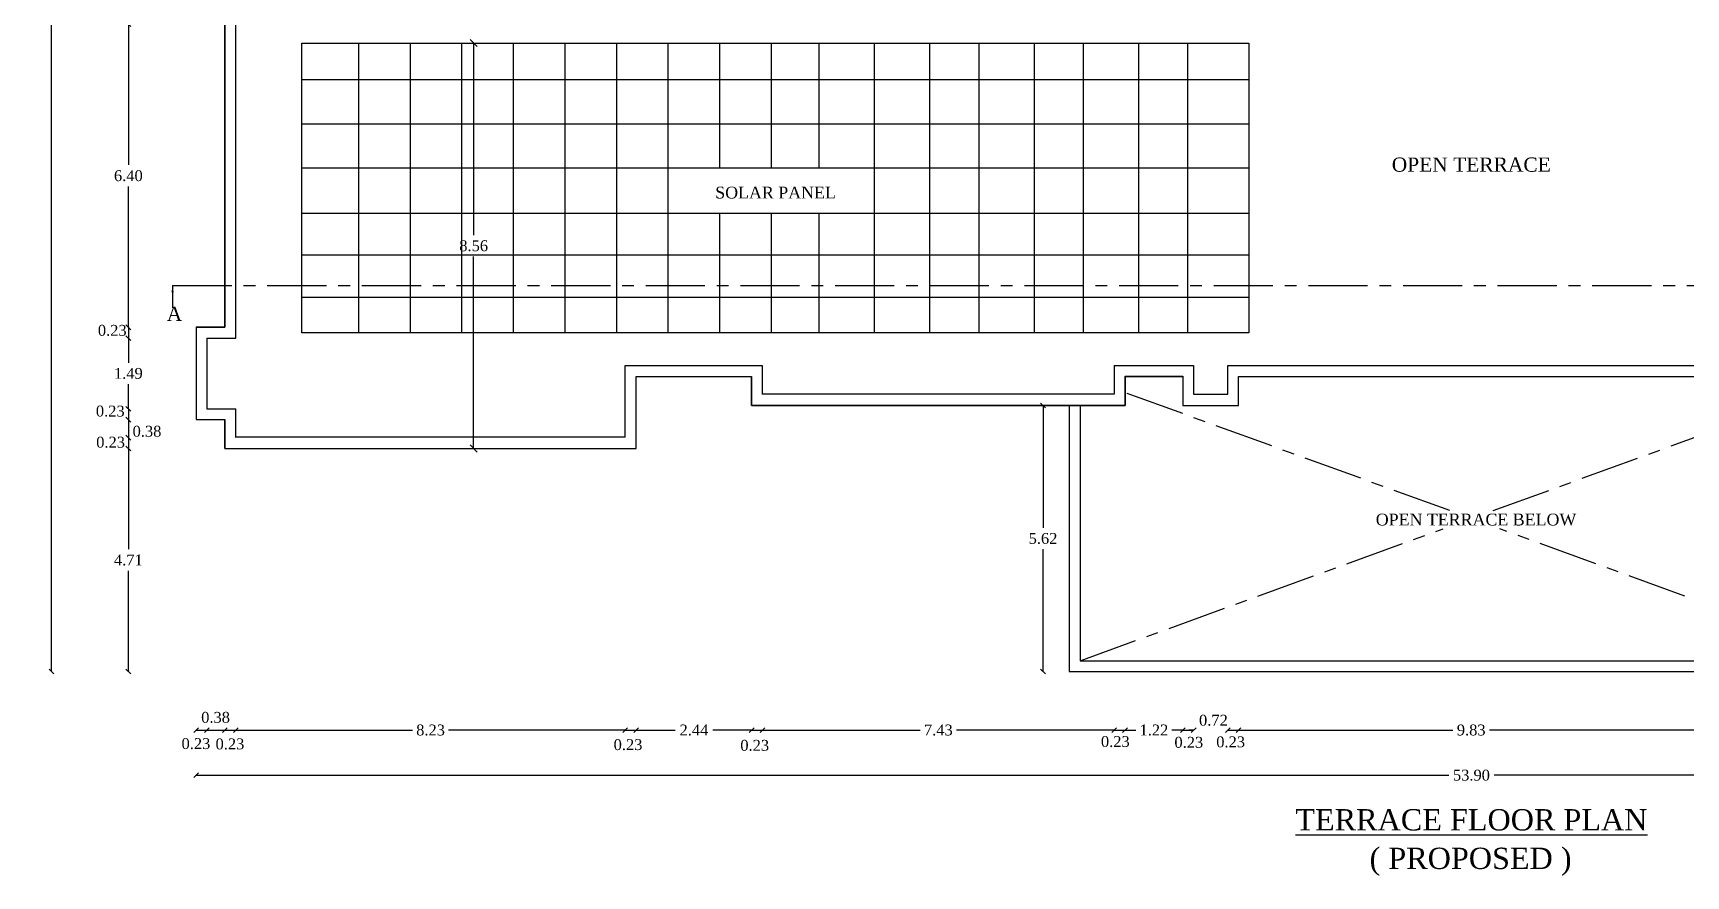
# Model space of a CAD drawing. Header units: metres. Extents: x -53 to 471, y -924 to -843.
# Drawn here: x 292.38 to 327.3, y -923.71 to -905.91 of the extents above; entities that cross this region are included whole.
import ezdxf
from ezdxf.enums import TextEntityAlignment as Align

# ---------------------------------------------------------------- set-up
doc = ezdxf.new("R2010")
doc.units = ezdxf.units.M
doc.header["$MEASUREMENT"] = 0
doc.header["$PDMODE"] = 3
doc.linetypes.add('CENTER', pattern=[2, 1.25, -0.25, 0.25, -0.25])
doc.layers.get('DEFPOINTS').update_dxf_attribs({"lineweight": 5})
for name, color, linetype in [('BLK_1_FLR_4_ROOF_AREA', 54, 'Continuous'), ('BLK_1_TERRACESERVICE_UTILITYDISTANCE', 1, 'Continuous'), ('SOLAR_PANEL', 3, 'Continuous')]:
    doc.layers.add(name, color=color, linetype=linetype)
doc.styles.add('Isa-', font='times.ttf')
doc.styles.add('STYLE2', font='times.ttf')
doc.dimstyles.new('Copy of ISO-25', dxfattribs={"dimscale": 0, "dimtxt": 0.23, "dimasz": 0.1, "dimexe": 1.25, "dimexo": 0.625, "dimgap": 0.11, "dimtad": 0, "dimtih": 1, "dimtoh": 1, "dimzin": 1, "dimdsep": 46, "dimtxsty": 'STYLE2', "dimblk": 'OBLIQUE', "dimcen": 0, "dimse1": 1, "dimse2": 1, "dimclrd": 1, "dimclrt": 3, "dimadec": 0, "dimazin": 2, "dimtfac": 1, "dimtix": 1, "dimtofl": 0, "dimtmove": 0, "dimatfit": 3, "dimfxl": 0, "dimtolj": 1, "dimarcsym": 0})
doc.dimstyles.new('ISO-25', dxfattribs={"dimscale": 0, "dimtxt": 0.23, "dimasz": 0.15, "dimexe": 1.25, "dimexo": 0.625, "dimgap": 0.11, "dimtad": 0, "dimtih": 1, "dimtoh": 1, "dimzin": 1, "dimdsep": 46, "dimtxsty": 'STYLE2', "dimblk": 'OBLIQUE', "dimcen": 0, "dimse1": 1, "dimse2": 1, "dimclrd": 1, "dimclrt": 3, "dimadec": 0, "dimazin": 2, "dimtfac": 1, "dimtix": 1, "dimtofl": 0, "dimtmove": 0, "dimatfit": 3, "dimfxl": 0, "dimtolj": 1, "dimarcsym": 0})

# ---------------------------------------------------------------- blocks, each defined once
blk = doc.blocks.new('_Oblique')
at = {"color": 0, "linetype": 'ByBlock', "lineweight": -2}
blk.add_line((-0.5, -0.5), (0.5, 0.5), dxfattribs=at)
blk = doc.blocks.new('*D423')
at = {"color": 1, "lineweight": -2}
for p, q in [((294.39, -905.721), (294.39, -908.693)), ((294.39, -912.121), (294.39, -909.148))]:
    blk.add_line(p, q, dxfattribs=at)
at = {"layer": 'DEFPOINTS', "color": 0}
for p in [(295.821, -905.721), (294.39, -912.121), (295.821, -912.121)]:
    blk.add_point(p, dxfattribs=at)
at = {"color": 1, "lineweight": -2, "xscale": 0.1, "yscale": 0.1, "zscale": 0.1}
for p, rotation in [((294.39, -905.721), 90), ((294.39, -912.121), 270)]:
    blk.add_blockref('_Oblique', p, dxfattribs=dict(at, rotation=rotation))
at = {"color": 3, "lineweight": 25, "insert": (294.39, -908.921), "char_height": 0.23, "attachment_point": 5, "style": 'STYLE2'}
blk.add_mtext('\\A1;6.40', dxfattribs=at)
blk = doc.blocks.new('*D424')
at = {"color": 1, "lineweight": -2}
blk.add_line((294.39, -912.121), (294.39, -912.351), dxfattribs=at)
at = {"layer": 'DEFPOINTS', "color": 0}
for p in [(295.821, -912.121), (294.39, -912.351), (296.051, -912.351)]:
    blk.add_point(p, dxfattribs=at)
at = {"color": 1, "lineweight": -2, "xscale": 0.1, "yscale": 0.1, "zscale": 0.1}
for p, rotation in [((294.39, -912.121), 90), ((294.39, -912.351), 270)]:
    blk.add_blockref('_Oblique', p, dxfattribs=dict(at, rotation=rotation))
at = {"color": 3, "lineweight": 25, "insert": (294.05, -912.187), "char_height": 0.23, "attachment_point": 5, "style": 'STYLE2'}
blk.add_mtext('\\A1;0.23', dxfattribs=at)
blk = doc.blocks.new('*D425')
at = {"color": 1, "lineweight": -2}
for p, q in [((294.39, -912.351), (294.39, -912.868)), ((294.39, -913.841), (294.39, -913.323))]:
    blk.add_line(p, q, dxfattribs=at)
at = {"layer": 'DEFPOINTS', "color": 0}
for p in [(296.051, -912.351), (294.39, -913.841), (296.051, -913.841)]:
    blk.add_point(p, dxfattribs=at)
at = {"color": 1, "lineweight": -2, "xscale": 0.1, "yscale": 0.1, "zscale": 0.1}
for p, rotation in [((294.39, -912.351), 90), ((294.39, -913.841), 270)]:
    blk.add_blockref('_Oblique', p, dxfattribs=dict(at, rotation=rotation))
at = {"color": 3, "lineweight": 25, "insert": (294.39, -913.096), "char_height": 0.23, "attachment_point": 5, "style": 'STYLE2'}
blk.add_mtext('\\A1;1.49', dxfattribs=at)
blk = doc.blocks.new('*D426')
at = {"color": 1, "lineweight": -2}
blk.add_line((294.39, -913.841), (294.39, -914.071), dxfattribs=at)
at = {"layer": 'DEFPOINTS', "color": 0}
for p in [(296.051, -913.841), (294.39, -914.071), (295.821, -914.071)]:
    blk.add_point(p, dxfattribs=at)
at = {"color": 1, "lineweight": -2, "xscale": 0.1, "yscale": 0.1, "zscale": 0.1}
for p, rotation in [((294.39, -913.841), 90), ((294.39, -914.071), 270)]:
    blk.add_blockref('_Oblique', p, dxfattribs=dict(at, rotation=rotation))
at = {"color": 3, "lineweight": 25, "insert": (294.008, -913.892), "char_height": 0.23, "attachment_point": 5, "style": 'STYLE2'}
blk.add_mtext('\\A1;0.23', dxfattribs=at)
blk = doc.blocks.new('*D427')
at = {"color": 1, "lineweight": -2}
blk.add_line((294.39, -914.071), (294.39, -914.451), dxfattribs=at)
at = {"layer": 'DEFPOINTS', "color": 0}
for p in [(295.821, -914.071), (294.39, -914.451), (296.661, -914.451)]:
    blk.add_point(p, dxfattribs=at)
at = {"color": 1, "lineweight": -2, "xscale": 0.1, "yscale": 0.1, "zscale": 0.1}
for p, rotation in [((294.39, -914.071), 90), ((294.39, -914.451), 270)]:
    blk.add_blockref('_Oblique', p, dxfattribs=dict(at, rotation=rotation))
at = {"color": 3, "lineweight": 25, "insert": (294.784, -914.318), "char_height": 0.23, "attachment_point": 5, "style": 'STYLE2'}
blk.add_mtext('\\A1;0.38', dxfattribs=at)
blk = doc.blocks.new('*D428')
at = {"color": 1, "lineweight": -2}
blk.add_line((294.39, -914.451), (294.39, -914.681), dxfattribs=at)
at = {"layer": 'DEFPOINTS', "color": 0}
for p in [(294.39, -914.681), (296.431, -914.681), (296.661, -914.451)]:
    blk.add_point(p, dxfattribs=at)
at = {"color": 1, "lineweight": -2, "xscale": 0.1, "yscale": 0.1, "zscale": 0.1}
for p, rotation in [((294.39, -914.451), 90), ((294.39, -914.681), 270)]:
    blk.add_blockref('_Oblique', p, dxfattribs=dict(at, rotation=rotation))
at = {"color": 3, "lineweight": 25, "insert": (294.015, -914.549), "char_height": 0.23, "attachment_point": 5, "style": 'STYLE2'}
blk.add_mtext('\\A1;0.23', dxfattribs=at)
blk = doc.blocks.new('*D235')
at = {"color": 1, "lineweight": -2}
blk.add_line((295.821, -920.627), (296.051, -920.627), dxfattribs=at)
at = {"layer": 'DEFPOINTS', "color": 0}
for p in [(296.051, -913.831), (295.821, -914.061), (296.051, -920.627)]:
    blk.add_point(p, dxfattribs=at)
at = {"color": 1, "lineweight": -2, "xscale": 0.1, "yscale": 0.1, "zscale": 0.1, "rotation": 180}
blk.add_blockref('_Oblique', (295.821, -920.627), dxfattribs=at)
at = {"color": 1, "lineweight": -2, "xscale": 0.1, "yscale": 0.1, "zscale": 0.1}
blk.add_blockref('_Oblique', (296.051, -920.627), dxfattribs=at)
at = {"color": 3, "lineweight": 25, "insert": (295.818, -920.914), "char_height": 0.23, "attachment_point": 5, "style": 'STYLE2'}
blk.add_mtext('\\A1;0.23', dxfattribs=at)
blk = doc.blocks.new('*D236')
at = {"color": 1, "lineweight": -2}
blk.add_line((296.051, -920.627), (296.431, -920.627), dxfattribs=at)
at = {"layer": 'DEFPOINTS', "color": 0}
for p in [(296.051, -913.831), (296.431, -914.681), (296.431, -920.627)]:
    blk.add_point(p, dxfattribs=at)
at = {"color": 1, "lineweight": -2, "xscale": 0.1, "yscale": 0.1, "zscale": 0.1, "rotation": 180}
blk.add_blockref('_Oblique', (296.051, -920.627), dxfattribs=at)
at = {"color": 1, "lineweight": -2, "xscale": 0.1, "yscale": 0.1, "zscale": 0.1}
blk.add_blockref('_Oblique', (296.431, -920.627), dxfattribs=at)
at = {"color": 3, "lineweight": 25, "insert": (296.233, -920.36), "char_height": 0.23, "attachment_point": 5, "style": 'STYLE2'}
blk.add_mtext('\\A1;0.38', dxfattribs=at)
blk = doc.blocks.new('*D237')
at = {"color": 1, "lineweight": -2}
blk.add_line((296.431, -920.627), (296.661, -920.627), dxfattribs=at)
at = {"layer": 'DEFPOINTS', "color": 0}
for p in [(296.431, -914.681), (296.661, -914.451), (296.661, -920.627)]:
    blk.add_point(p, dxfattribs=at)
at = {"color": 1, "lineweight": -2, "xscale": 0.1, "yscale": 0.1, "zscale": 0.1, "rotation": 180}
blk.add_blockref('_Oblique', (296.431, -920.627), dxfattribs=at)
at = {"color": 1, "lineweight": -2, "xscale": 0.1, "yscale": 0.1, "zscale": 0.1}
blk.add_blockref('_Oblique', (296.661, -920.627), dxfattribs=at)
at = {"color": 3, "lineweight": 25, "insert": (296.537, -920.921), "char_height": 0.23, "attachment_point": 5, "style": 'STYLE2'}
blk.add_mtext('\\A1;0.23', dxfattribs=at)
blk = doc.blocks.new('*D472')
at = {"color": 1, "lineweight": -2}
for p, q in [((296.661, -920.627), (300.393, -920.627)), ((304.891, -920.627), (301.158, -920.627))]:
    blk.add_line(p, q, dxfattribs=at)
at = {"layer": 'DEFPOINTS', "color": 0}
for p in [(296.661, -914.451), (304.891, -914.441), (304.891, -920.627)]:
    blk.add_point(p, dxfattribs=at)
at = {"color": 1, "lineweight": -2, "xscale": 0.1, "yscale": 0.1, "zscale": 0.1, "rotation": 180}
blk.add_blockref('_Oblique', (296.661, -920.627), dxfattribs=at)
at = {"color": 1, "lineweight": -2, "xscale": 0.1, "yscale": 0.1, "zscale": 0.1}
blk.add_blockref('_Oblique', (304.891, -920.627), dxfattribs=at)
at = {"color": 3, "lineweight": 25, "insert": (300.776, -920.627), "char_height": 0.23, "attachment_point": 5, "style": 'STYLE2'}
blk.add_mtext('\\A1;8.23', dxfattribs=at)
blk = doc.blocks.new('*D473')
at = {"color": 1, "lineweight": -2}
blk.add_line((304.891, -920.627), (305.121, -920.627), dxfattribs=at)
at = {"layer": 'DEFPOINTS', "color": 0}
for p in [(304.891, -914.441), (305.121, -914.681), (305.121, -920.627)]:
    blk.add_point(p, dxfattribs=at)
at = {"color": 1, "lineweight": -2, "xscale": 0.1, "yscale": 0.1, "zscale": 0.1, "rotation": 180}
blk.add_blockref('_Oblique', (304.891, -920.627), dxfattribs=at)
at = {"color": 1, "lineweight": -2, "xscale": 0.1, "yscale": 0.1, "zscale": 0.1}
blk.add_blockref('_Oblique', (305.121, -920.627), dxfattribs=at)
at = {"color": 3, "lineweight": 25, "insert": (304.949, -920.936), "char_height": 0.23, "attachment_point": 5, "style": 'STYLE2'}
blk.add_mtext('\\A1;0.23', dxfattribs=at)
blk = doc.blocks.new('*D474')
at = {"color": 1, "lineweight": -2}
for p, q in [((305.121, -920.627), (305.943, -920.627)), ((307.561, -920.627), (306.738, -920.627))]:
    blk.add_line(p, q, dxfattribs=at)
at = {"layer": 'DEFPOINTS', "color": 0}
for p in [(307.561, -913.771), (305.121, -914.681), (307.561, -920.627)]:
    blk.add_point(p, dxfattribs=at)
at = {"color": 1, "lineweight": -2, "xscale": 0.1, "yscale": 0.1, "zscale": 0.1, "rotation": 180}
blk.add_blockref('_Oblique', (305.121, -920.627), dxfattribs=at)
at = {"color": 1, "lineweight": -2, "xscale": 0.1, "yscale": 0.1, "zscale": 0.1}
blk.add_blockref('_Oblique', (307.561, -920.627), dxfattribs=at)
at = {"color": 3, "lineweight": 25, "insert": (306.341, -920.627), "char_height": 0.23, "attachment_point": 5, "style": 'STYLE2'}
blk.add_mtext('\\A1;2.44', dxfattribs=at)
blk = doc.blocks.new('*D475')
at = {"color": 1, "lineweight": -2}
blk.add_line((307.561, -920.627), (307.791, -920.627), dxfattribs=at)
at = {"layer": 'DEFPOINTS', "color": 0}
for p in [(307.791, -913.541), (307.561, -913.771), (307.791, -920.627)]:
    blk.add_point(p, dxfattribs=at)
at = {"color": 1, "lineweight": -2, "xscale": 0.1, "yscale": 0.1, "zscale": 0.1, "rotation": 180}
blk.add_blockref('_Oblique', (307.561, -920.627), dxfattribs=at)
at = {"color": 1, "lineweight": -2, "xscale": 0.1, "yscale": 0.1, "zscale": 0.1}
blk.add_blockref('_Oblique', (307.791, -920.627), dxfattribs=at)
at = {"color": 3, "lineweight": 25, "insert": (307.626, -920.951), "char_height": 0.23, "attachment_point": 5, "style": 'STYLE2'}
blk.add_mtext('\\A1;0.23', dxfattribs=at)
blk = doc.blocks.new('*D476')
at = {"color": 1, "lineweight": -2}
for p, q in [((307.791, -920.627), (311.119, -920.627)), ((315.221, -920.627), (311.892, -920.627))]:
    blk.add_line(p, q, dxfattribs=at)
at = {"layer": 'DEFPOINTS', "color": 0}
for p in [(307.791, -913.541), (315.221, -913.536), (315.221, -920.627)]:
    blk.add_point(p, dxfattribs=at)
at = {"color": 1, "lineweight": -2, "xscale": 0.1, "yscale": 0.1, "zscale": 0.1, "rotation": 180}
blk.add_blockref('_Oblique', (307.791, -920.627), dxfattribs=at)
at = {"color": 1, "lineweight": -2, "xscale": 0.1, "yscale": 0.1, "zscale": 0.1}
blk.add_blockref('_Oblique', (315.221, -920.627), dxfattribs=at)
at = {"color": 3, "lineweight": 25, "insert": (311.506, -920.627), "char_height": 0.23, "attachment_point": 5, "style": 'STYLE2'}
blk.add_mtext('\\A1;7.43', dxfattribs=at)
blk = doc.blocks.new('*D477')
at = {"color": 1, "lineweight": -2}
blk.add_line((315.221, -920.627), (315.451, -920.627), dxfattribs=at)
at = {"layer": 'DEFPOINTS', "color": 0}
for p in [(315.221, -913.536), (315.451, -913.771), (315.451, -920.627)]:
    blk.add_point(p, dxfattribs=at)
at = {"color": 1, "lineweight": -2, "xscale": 0.1, "yscale": 0.1, "zscale": 0.1, "rotation": 180}
blk.add_blockref('_Oblique', (315.221, -920.627), dxfattribs=at)
at = {"color": 1, "lineweight": -2, "xscale": 0.1, "yscale": 0.1, "zscale": 0.1}
blk.add_blockref('_Oblique', (315.451, -920.627), dxfattribs=at)
at = {"color": 3, "lineweight": 25, "insert": (315.246, -920.87), "char_height": 0.23, "attachment_point": 5, "style": 'STYLE2'}
blk.add_mtext('\\A1;0.23', dxfattribs=at)
blk = doc.blocks.new('*D478')
at = {"color": 1, "lineweight": -2}
for p, q in [((315.451, -920.627), (315.68, -920.627)), ((316.671, -920.627), (316.441, -920.627))]:
    blk.add_line(p, q, dxfattribs=at)
at = {"layer": 'DEFPOINTS', "color": 0}
for p in [(316.671, -913.161), (315.451, -913.771), (316.671, -920.627)]:
    blk.add_point(p, dxfattribs=at)
at = {"color": 1, "lineweight": -2, "xscale": 0.1, "yscale": 0.1, "zscale": 0.1, "rotation": 180}
blk.add_blockref('_Oblique', (315.451, -920.627), dxfattribs=at)
at = {"color": 1, "lineweight": -2, "xscale": 0.1, "yscale": 0.1, "zscale": 0.1}
blk.add_blockref('_Oblique', (316.671, -920.627), dxfattribs=at)
at = {"color": 3, "lineweight": 25, "insert": (316.061, -920.627), "char_height": 0.23, "attachment_point": 5, "style": 'STYLE2'}
blk.add_mtext('\\A1;1.22', dxfattribs=at)
blk = doc.blocks.new('*D479')
at = {"color": 1, "lineweight": -2}
blk.add_line((316.671, -920.627), (316.901, -920.627), dxfattribs=at)
at = {"layer": 'DEFPOINTS', "color": 0}
for p in [(316.671, -913.161), (316.901, -913.536), (316.901, -920.627)]:
    blk.add_point(p, dxfattribs=at)
at = {"color": 1, "lineweight": -2, "xscale": 0.1, "yscale": 0.1, "zscale": 0.1, "rotation": 180}
blk.add_blockref('_Oblique', (316.671, -920.627), dxfattribs=at)
at = {"color": 1, "lineweight": -2, "xscale": 0.1, "yscale": 0.1, "zscale": 0.1}
blk.add_blockref('_Oblique', (316.901, -920.627), dxfattribs=at)
at = {"color": 3, "lineweight": 25, "insert": (316.799, -920.887), "char_height": 0.23, "attachment_point": 5, "style": 'STYLE2'}
blk.add_mtext('\\A1;0.23', dxfattribs=at)
blk = doc.blocks.new('*D480')
at = {"color": 1, "lineweight": -2}
for p, q in [((316.901, -920.627), (316.801, -920.627)), ((317.624, -920.627), (317.724, -920.627))]:
    blk.add_line(p, q, dxfattribs=at)
at = {"layer": 'DEFPOINTS', "color": 0}
for p in [(316.901, -913.536), (317.624, -913.536), (317.624, -920.627)]:
    blk.add_point(p, dxfattribs=at)
at = {"color": 1, "lineweight": -2, "xscale": 0.1, "yscale": 0.1, "zscale": 0.1}
blk.add_blockref('_Oblique', (316.901, -920.627), dxfattribs=at)
at = {"color": 1, "lineweight": -2, "xscale": 0.1, "yscale": 0.1, "zscale": 0.1, "rotation": 180}
blk.add_blockref('_Oblique', (317.624, -920.627), dxfattribs=at)
at = {"color": 3, "lineweight": 25, "insert": (317.319, -920.421), "char_height": 0.23, "attachment_point": 5, "style": 'STYLE2'}
blk.add_mtext('\\A1;0.72', dxfattribs=at)
blk = doc.blocks.new('*D481')
at = {"color": 1, "lineweight": -2}
blk.add_line((317.624, -920.627), (317.851, -920.627), dxfattribs=at)
at = {"layer": 'DEFPOINTS', "color": 0}
for p in [(317.624, -913.536), (317.851, -913.771), (317.851, -920.627)]:
    blk.add_point(p, dxfattribs=at)
at = {"color": 1, "lineweight": -2, "xscale": 0.1, "yscale": 0.1, "zscale": 0.1, "rotation": 180}
blk.add_blockref('_Oblique', (317.624, -920.627), dxfattribs=at)
at = {"color": 1, "lineweight": -2, "xscale": 0.1, "yscale": 0.1, "zscale": 0.1}
blk.add_blockref('_Oblique', (317.851, -920.627), dxfattribs=at)
at = {"color": 3, "lineweight": 25, "insert": (317.683, -920.878), "char_height": 0.23, "attachment_point": 5, "style": 'STYLE2'}
blk.add_mtext('\\A1;0.23', dxfattribs=at)
blk = doc.blocks.new('*D482')
at = {"color": 1, "lineweight": -2}
for p, q in [((317.851, -920.627), (322.379, -920.627)), ((327.681, -920.627), (323.152, -920.627))]:
    blk.add_line(p, q, dxfattribs=at)
at = {"layer": 'DEFPOINTS', "color": 0}
for p in [(327.681, -912.931), (317.851, -913.771), (327.681, -920.627)]:
    blk.add_point(p, dxfattribs=at)
at = {"color": 1, "lineweight": -2, "xscale": 0.1, "yscale": 0.1, "zscale": 0.1, "rotation": 180}
blk.add_blockref('_Oblique', (317.851, -920.627), dxfattribs=at)
at = {"color": 1, "lineweight": -2, "xscale": 0.1, "yscale": 0.1, "zscale": 0.1}
blk.add_blockref('_Oblique', (327.681, -920.627), dxfattribs=at)
at = {"color": 3, "lineweight": 25, "insert": (322.766, -920.627), "char_height": 0.23, "attachment_point": 5, "style": 'STYLE2'}
blk.add_mtext('\\A1;9.83', dxfattribs=at)
blk = doc.blocks.new('*D493')
at = {"color": 1, "lineweight": -2}
for p, q in [((295.821, -921.58), (322.293, -921.58)), ((349.721, -921.58), (323.248, -921.58))]:
    blk.add_line(p, q, dxfattribs=at)
at = {"layer": 'DEFPOINTS', "color": 0}
for p in [(295.821, -914.061), (349.721, -914.061), (349.721, -921.58)]:
    blk.add_point(p, dxfattribs=at)
at = {"color": 1, "lineweight": -2, "xscale": 0.1, "yscale": 0.1, "zscale": 0.1, "rotation": 180}
blk.add_blockref('_Oblique', (295.821, -921.58), dxfattribs=at)
at = {"color": 1, "lineweight": -2, "xscale": 0.1, "yscale": 0.1, "zscale": 0.1}
blk.add_blockref('_Oblique', (349.721, -921.58), dxfattribs=at)
at = {"color": 3, "lineweight": 25, "insert": (322.771, -921.58), "char_height": 0.23, "attachment_point": 5, "style": 'STYLE2'}
blk.add_mtext('\\A1;53.90', dxfattribs=at)
blk = doc.blocks.new('*D517')
at = {"color": 1, "lineweight": -2, "ltscale": 3}
for p, q in [((313.718, -913.771), (313.718, -916.353)), ((313.718, -919.391), (313.718, -916.808))]:
    blk.add_line(p, q, dxfattribs=at)
at = {"layer": 'DEFPOINTS', "color": 0, "ltscale": 3}
for p in [(314.271, -913.771), (313.718, -919.391), (314.271, -919.391)]:
    blk.add_point(p, dxfattribs=at)
at = {"color": 1, "lineweight": -2, "ltscale": 3, "xscale": 0.1, "yscale": 0.1, "zscale": 0.1}
for p, rotation in [((313.718, -913.771), 90), ((313.718, -919.391), 270)]:
    blk.add_blockref('_Oblique', p, dxfattribs=dict(at, rotation=rotation))
at = {"color": 3, "ltscale": 3, "insert": (313.718, -916.581), "char_height": 0.23, "attachment_point": 5, "style": 'STYLE2'}
blk.add_mtext('\\A1;5.62', dxfattribs=at)
blk = doc.blocks.new('*D766')
at = {"color": 1, "lineweight": -2, "ltscale": 3}
for p, q in [((292.768, -874.398), (292.768, -896.667)), ((292.768, -919.391), (292.768, -897.122))]:
    blk.add_line(p, q, dxfattribs=at)
at = {"layer": 'DEFPOINTS', "color": 0, "ltscale": 3}
for p in [(301.841, -874.398), (292.768, -919.391), (314.271, -919.391)]:
    blk.add_point(p, dxfattribs=at)
at = {"color": 1, "lineweight": -2, "ltscale": 3, "xscale": 0.1, "yscale": 0.1, "zscale": 0.1}
for p, rotation in [((292.768, -874.398), 90), ((292.768, -919.391), 270)]:
    blk.add_blockref('_Oblique', p, dxfattribs=dict(at, rotation=rotation))
at = {"color": 3, "ltscale": 3, "insert": (292.768, -896.894), "char_height": 0.23, "attachment_point": 5, "style": 'STYLE2'}
blk.add_mtext('\\A1;44.99', dxfattribs=at)
blk = doc.blocks.new('*D767')
at = {"color": 1, "lineweight": -2, "ltscale": 3}
for p, q in [((294.39, -914.681), (294.39, -916.808)), ((294.39, -919.391), (294.39, -917.263))]:
    blk.add_line(p, q, dxfattribs=at)
at = {"layer": 'DEFPOINTS', "color": 0, "ltscale": 3}
for p in [(296.431, -914.681), (294.39, -919.391), (314.271, -919.391)]:
    blk.add_point(p, dxfattribs=at)
at = {"color": 1, "lineweight": -2, "ltscale": 3, "xscale": 0.1, "yscale": 0.1, "zscale": 0.1}
for p, rotation in [((294.39, -914.681), 90), ((294.39, -919.391), 270)]:
    blk.add_blockref('_Oblique', p, dxfattribs=dict(at, rotation=rotation))
at = {"color": 3, "ltscale": 3, "insert": (294.39, -917.036), "char_height": 0.23, "attachment_point": 5, "style": 'STYLE2'}
blk.add_mtext('\\A1;4.71', dxfattribs=at)
blk = doc.blocks.new('*D837')
at = {"layer": 'BLK_1_TERRACESERVICE_UTILITYDISTANCE', "color": 3, "lineweight": -2}
for p, q in [((301.687, -906.119), (301.687, -910.172)), ((301.687, -914.681), (301.687, -910.627))]:
    blk.add_line(p, q, dxfattribs=at)
at = {"layer": 'DEFPOINTS', "color": 0}
for p in [(302.053, -906.119), (301.687, -914.681), (302.053, -914.681)]:
    blk.add_point(p, dxfattribs=at)
at = {"layer": 'BLK_1_TERRACESERVICE_UTILITYDISTANCE', "color": 3, "lineweight": -2, "xscale": 0.15, "yscale": 0.15, "zscale": 0.15}
for p, rotation in [((301.687, -906.119), 90), ((301.687, -914.681), 270)]:
    blk.add_blockref('_Oblique', p, dxfattribs=dict(at, rotation=rotation))
at = {"layer": 'BLK_1_TERRACESERVICE_UTILITYDISTANCE', "color": 3, "insert": (301.687, -910.4), "char_height": 0.23, "attachment_point": 5, "style": 'STYLE2'}
blk.add_mtext('\\A1;8.56', dxfattribs=at)

msp = doc.modelspace()

# ---------------------------------------------------------------- linework, layer by layer
at = {"lineweight": -3}
for p, q in [((296.66057, -912.35055), (296.66057, -905.49055)), ((296.43057, -912.12055), (296.43057, -905.72055)), ((295.82057, -912.12055), (295.82057, -914.07055)), ((295.82057, -912.12055), (296.43057, -912.12055)), ((296.05057, -912.35055), (296.05057, -913.84055)), ((296.05057, -912.35055), (296.66057, -912.35055)), ((304.89057, -912.93055), (307.78057, -912.93055)), ((304.89057, -913.84055), (304.89057, -912.93055)), ((304.89057, -914.44055), (304.89057, -912.93055)), ((307.79057, -913.54055), (307.79057, -912.93055)), ((315.22057, -912.92555), (315.22057, -913.53555)), ((315.22057, -912.93055), (316.90057, -912.93055)), ((316.90057, -912.92555), (316.90057, -913.53555)), ((317.62057, -912.93055), (321.98703, -912.93055)), ((317.62057, -913.53555), (317.62057, -912.93055)), ((321.04828, -912.93055), (327.91057, -912.93055)), ((305.12057, -913.16055), (307.55057, -913.16055)), ((305.12057, -914.07055), (305.12057, -913.16055)), ((305.12057, -914.68055), (305.12057, -913.16055)), ((307.56057, -913.77055), (307.56057, -913.16055)), ((307.56057, -913.77055), (307.56057, -913.16055)), ((315.45057, -913.16055), (316.67057, -913.16055)), ((315.45057, -913.16055), (315.45057, -913.77055)), ((316.67057, -913.16055), (316.67057, -913.77055)), ((317.85057, -913.16055), (321.98703, -913.16055)), ((317.85057, -913.77055), (317.85057, -913.16055)), ((321.04828, -913.16055), (327.68057, -913.16055)), ((315.22057, -913.53555), (307.79057, -913.53555)), ((316.90057, -913.53555), (317.62057, -913.53555)), ((296.05057, -913.84055), (296.66057, -913.84055)), ((296.66057, -914.45055), (296.66057, -913.84055)), ((314.50057, -913.77055), (307.56057, -913.77055)), ((314.27057, -913.77055), (314.27057, -919.39055)), ((315.45057, -913.77055), (314.27057, -913.77055)), ((314.50057, -913.77055), (314.50057, -919.16055)), ((316.67057, -913.77055), (317.85057, -913.77055)), ((295.82057, -914.07055), (296.43057, -914.07055)), ((296.43057, -914.68055), (296.43057, -914.07055)), ((296.43057, -914.68055), (305.12057, -914.68055)), ((304.89057, -914.44055), (296.66057, -914.44055)), ((314.50057, -919.16055), (331.04057, -919.16055)), ((314.27057, -919.39055), (331.27057, -919.39055))]:
    msp.add_line(p, q, dxfattribs=at)
at = {"color": 4, "lineweight": -3}
for p, q in [((299.25187, -906.11875), (299.25187, -912.23641)), ((300.34195, -906.11875), (300.34195, -912.23641)), ((301.43202, -906.11875), (301.43202, -912.23641)), ((302.5221, -906.11875), (302.5221, -912.23641)), ((303.61217, -906.11875), (303.61217, -912.23641)), ((304.70225, -906.11875), (304.70225, -912.23641)), ((305.79233, -906.11875), (305.79233, -912.23641)), ((306.8824, -906.11875), (306.8824, -908.75961)), ((307.97248, -906.11875), (307.97248, -908.75961)), ((308.98279, -906.11875), (308.98279, -908.75961)), ((310.15263, -906.11875), (310.15263, -912.23641)), ((311.32247, -906.11875), (311.32247, -912.23641)), ((312.35937, -906.11875), (312.35937, -912.23641)), ((313.52921, -906.11875), (313.52921, -912.23641)), ((314.56611, -906.11875), (314.56611, -912.23641)), ((315.73595, -906.11875), (315.73595, -912.23641)), ((316.77285, -906.11875), (316.77285, -912.23641)), ((318.06651, -906.89666), (298.05544, -906.89666)), ((318.06651, -907.82814), (298.05544, -907.82814)), ((318.06651, -908.75961), (298.05544, -908.75961)), ((318.06651, -909.71769), (298.05544, -909.71769)), ((306.8824, -909.71769), (306.8824, -912.23641)), ((307.97248, -909.71769), (307.97248, -912.23641)), ((308.98279, -909.71769), (308.98279, -912.23641)), ((318.06651, -910.59594), (298.05544, -910.59594)), ((318.06651, -911.49438), (298.05544, -911.49438))]:
    msp.add_line(p, q, dxfattribs=at)
at = {"color": 5, "linetype": 'CENTER', "lineweight": -3}
msp.add_line((295.32496, -911.23457), (350.5274, -911.23457), dxfattribs=at)
at = {"linetype": 'CENTER', "lineweight": -3}
for p, q in [((322.31251, -915.99175), (315.45057, -913.50045)), ((323.22862, -915.99175), (330.09057, -913.50045)), ((314.50057, -919.16055), (322.17265, -916.37513)), ((331.04057, -919.16055), (323.36849, -916.37513))]:
    msp.add_line(p, q, dxfattribs=at)
at = {"layer": 'BLK_1_FLR_4_ROOF_AREA'}
msp.add_lwpolyline([(296.43057, -905.73055), (296.43057, -912.12055), (295.82057, -912.12055), (295.82057, -914.07055), (296.43057, -914.07055), (296.43057, -914.68055), (298.38057, -914.68055), (298.38057, -914.68055), (303.17057, -914.68055), (303.17057, -914.68055), (305.12057, -914.68055), (305.12057, -913.16055), (307.56057, -913.16055), (307.56057, -913.77055), (309.16557, -913.77055), (309.16557, -913.77055), (312.89557, -913.77055), (312.89557, -913.77055), (315.45057, -913.77055), (315.45057, -913.15555), (316.67057, -913.15555), (316.67063, -913.77055), (317.85057, -913.77055), (317.85057, -913.16055), (327.68057, -913.16055)], dxfattribs=at)
at = {"layer": 'SOLAR_PANEL', "color": 3}
msp.add_lwpolyline([(318.06651, -906.11875), (318.06651, -912.23641), (298.05544, -912.23641), (298.05544, -906.11875)], close=True, dxfattribs=at)

# ---------------------------------------------------------------- texts
at = {"lineweight": -3, "style": 'Isa-'}
for s, height, p in [('OPEN TERRACE ', 0.3, (322.82441, -908.83482)), ('OPEN TERRACE BELOW', 0.25, (322.86803, -916.30563))]:
    msp.add_text(s, height=height, dxfattribs=at).set_placement(p, align=Align.CENTER)
at = {"color": 6, "lineweight": -3, "style": 'Isa-'}
msp.add_text('SOLAR PANEL', height=0.25, dxfattribs=at).set_placement((306.7918, -909.40031))
at = {"color": 2, "lineweight": -3, "style": 'Isa-'}
msp.add_text('A', height=0.3, dxfattribs=at).set_placement((295.20095, -911.98525))
for s, p in [('%%UTERRACE FLOOR PLAN', (322.77057, -922.52064)), ('( PROPOSED )', (322.75288, -923.33494))]:
    msp.add_text(s, height=0.45, dxfattribs=at).set_placement(p, align=Align.MIDDLE_CENTER)

# ---------------------------------------------------------------- dimensions: what is measured, and where the dimension line sits
at = {"color": 4, "ltscale": 3}
for base, p1, override, picture, middle in [((292.76835, -919.39055), (301.84057, -874.39836), {"dimscale": 1}, '*D766', (292.76835, -896.89446)), ((294.3902, -919.39055), (296.43057, -914.68055), {"dimscale": 1, "dimtmove": 1}, '*D767', (294.3902, -917.03555))]:
    dim = msp.add_linear_dim(base=base, p1=p1, p2=(314.27057, -919.39055), angle=90, dimstyle='Copy of ISO-25', override=override, dxfattribs=at)
    dim.commit()
    dim.dimension.update_dxf_attribs({"geometry": picture, "text_midpoint": middle})
at = {"lineweight": 25}
for base, p1, p2, picture, middle in [((294.3902, -912.12055), (295.82057, -905.72055), (295.82057, -912.12055), '*D423', (294.3902, -908.92055)), ((294.3902, -913.84055), (296.05057, -912.35055), (296.05057, -913.84055), '*D425', (294.3902, -913.09555))]:
    dim = msp.add_linear_dim(base=base, p1=p1, p2=p2, angle=90, dimstyle='Copy of ISO-25', override={"dimscale": 1, "dimtmove": 1}, dxfattribs=at)
    dim.commit()
    dim.dimension.update_dxf_attribs({"geometry": picture, "text_midpoint": middle})
for base, p1, p2, picture, middle in [((294.3902, -912.35055), (295.82057, -912.12055), (296.05057, -912.35055), '*D424', (294.04973, -912.18719)), ((294.3902, -914.07055), (296.05057, -913.84055), (295.82057, -914.07055), '*D426', (294.00806, -913.89161)), ((294.3902, -914.45055), (295.82057, -914.07055), (296.66057, -914.45055), '*D427', (294.78413, -914.31817)), ((294.3902, -914.68055), (296.66057, -914.45055), (296.43057, -914.68055), '*D428', (294.01544, -914.54884))]:
    dim = msp.add_linear_dim(base=base, p1=p1, p2=p2, angle=90, dimstyle='Copy of ISO-25', override={"dimscale": 1, "dimtmove": 2}, dxfattribs=at)
    dim.commit()
    dim.dimension.update_dxf_attribs({"geometry": picture, "text_midpoint": middle, "dimtype": 160})
for base, p1, p2, override, picture, middle in [((327.68057, -920.62681), (317.85057, -913.77055), (327.68057, -912.93055), {"dimscale": 1, "dimtmove": 1}, '*D482', (322.76557, -920.62681)), ((316.67057, -920.62681), (315.45057, -913.77055), (316.67057, -913.16055), {"dimscale": 1, "dimtmove": 1}, '*D478', (316.06057, -920.62681)), ((315.22057, -920.62681), (307.79057, -913.54055), (315.22057, -913.53555), {"dimscale": 1, "dimtmove": 1}, '*D476', (311.50557, -920.62681)), ((307.56057, -920.62681), (305.12057, -914.68055), (307.56057, -913.77055), {"dimscale": 1, "dimtmove": 1}, '*D474', (306.34057, -920.62681)), ((349.72057, -921.58037), (295.82057, -914.06055), (349.72057, -914.06055), {"dimscale": 1}, '*D493', (322.77057, -921.58037)), ((304.89057, -920.62681), (296.66057, -914.45055), (304.89057, -914.44055), {"dimscale": 1, "dimtmove": 1}, '*D472', (300.77557, -920.62681))]:
    dim = msp.add_linear_dim(base=base, p1=p1, p2=p2, dimstyle='Copy of ISO-25', override=override, dxfattribs=at)
    dim.commit()
    dim.dimension.update_dxf_attribs({"geometry": picture, "text_midpoint": middle})
for base, p1, p2, picture, middle in [((316.90057, -920.62681), (316.67057, -913.16055), (316.90057, -913.53555), '*D479', (316.79918, -920.88694)), ((307.79057, -920.62681), (307.56057, -913.77055), (307.79057, -913.54055), '*D475', (307.62598, -920.9513)), ((315.45057, -920.62681), (315.22057, -913.53555), (315.45057, -913.77055), '*D477', (315.2459, -920.86987)), ((317.62352, -920.62681), (316.90057, -913.53555), (317.62352, -913.53555), '*D480', (317.31948, -920.42109)), ((317.85057, -920.62681), (317.62352, -913.53555), (317.85057, -913.77055), '*D481', (317.68339, -920.87792)), ((296.05057, -920.62681), (295.82057, -914.06055), (296.05057, -913.83055), '*D235', (295.81784, -920.91368)), ((296.43057, -920.62681), (296.05057, -913.83055), (296.43057, -914.68055), '*D236', (296.23322, -920.3602)), ((296.66057, -920.62681), (296.43057, -914.68055), (296.66057, -914.45055), '*D237', (296.53692, -920.92131)), ((305.12057, -920.62681), (304.89057, -914.44055), (305.12057, -914.68055), '*D473', (304.94886, -920.93551))]:
    dim = msp.add_linear_dim(base=base, p1=p1, p2=p2, dimstyle='Copy of ISO-25', override={"dimscale": 1, "dimtmove": 2}, dxfattribs=at)
    dim.commit()
    dim.dimension.update_dxf_attribs({"geometry": picture, "text_midpoint": middle, "dimtype": 160})
at = {"color": 41, "ltscale": 3}
dim = msp.add_linear_dim(base=(313.71804, -919.39055), p1=(314.27057, -913.77055), p2=(314.27057, -919.39055), angle=90, dimstyle='Copy of ISO-25', override={"dimscale": 1}, dxfattribs=at)
dim.commit()
dim.dimension.update_dxf_attribs({"geometry": '*D517', "text_midpoint": (313.71804, -916.58055)})
at = {"layer": 'BLK_1_TERRACESERVICE_UTILITYDISTANCE', "color": 2}
dim = msp.add_linear_dim(base=(301.68708, -914.68055), p1=(302.0533, -906.11875), p2=(302.0533, -914.68055), angle=90, dimstyle='ISO-25', override={"dimscale": 1, "dimclrd": 3, "dimfxl": 3, "dimfxlon": 1, "dimarcsym": 1}, dxfattribs=at)
dim.commit()
dim.dimension.update_dxf_attribs({"geometry": '*D837', "text_midpoint": (301.68708, -910.39965)})

# ---------------------------------------------------------------- leaders
at = {"lineweight": -3}
msp.add_leader([(295.32496, -911.23457), (295.32496, -911.70595)], dimstyle='ISO-25', override={"dimscale": 1}, dxfattribs=at)

doc.saveas('drawing.dxf')
